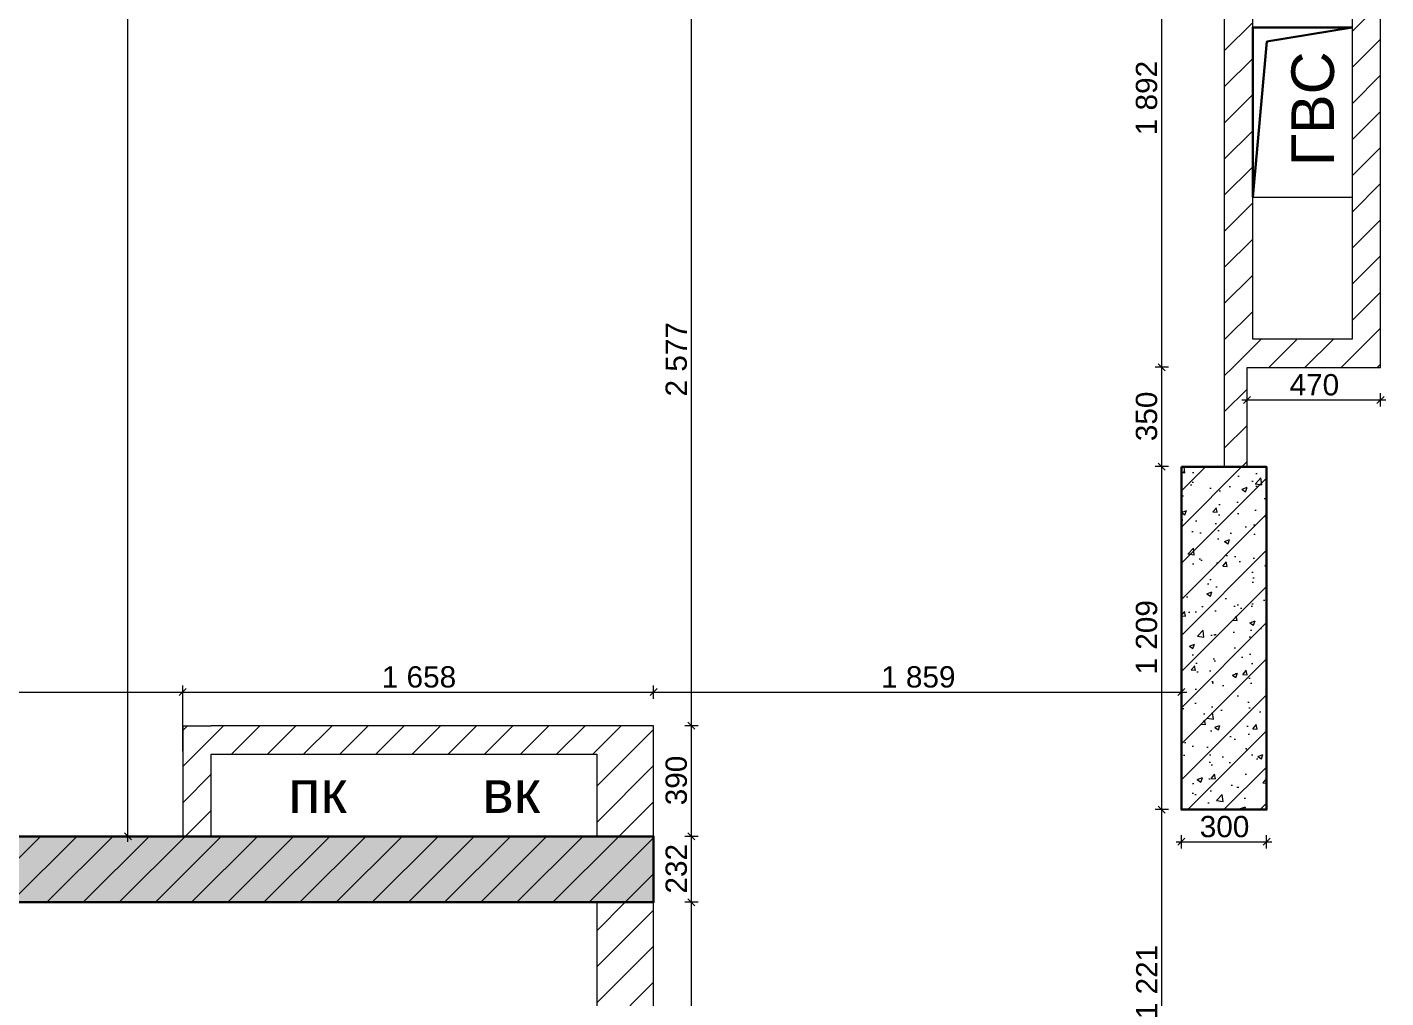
# Model space of a CAD drawing. Header units: millimetres. Extents: x 2336463 to 2579121, y 595385 to 778077.
# Drawn here: x 2449682 to 2454467, y 745983 to 749403 of the extents above; entities that cross this region are included whole.
import ezdxf

# ---------------------------------------------------------------- set-up
doc = ezdxf.new("R2010")
doc.units = ezdxf.units.MM
doc.header["$MEASUREMENT"] = 0
doc.layers.add('+обмер', color=7, linetype='Continuous')
doc.layers.add('сит план', color=7, linetype='Continuous')
doc.layers.add('+обмер_Ном._пера__242', color=7, linetype='Continuous', lineweight=13, true_color=0x1b55b5)
doc.layers.add('сит план_Ном._пера__87', color=7, linetype='Continuous', lineweight=20, true_color=0x6a6a6a)
for name, color, linetype, lineweight in [('+развертка_Ном._пера__1', 7, 'Continuous', 13), ('сит план_Ном._пера__1', 7, 'Continuous', 13), ('сит план_Ном._пера__21', 7, 'Continuous', 30)]:
    doc.layers.add(name, color=color, linetype=linetype, lineweight=lineweight)
doc.styles.add('СГЕНЕРИР_СТИЛЬ_1', font='arial.ttf')
doc.dimstyles.new('СГЕНЕРИР_СТИЛЬ__1', dxfattribs={"dimtxt": 75, "dimasz": 23.75, "dimexe": 0.18, "dimexo": 300, "dimgap": 0, "dimtad": 1, "dimtih": 1, "dimtoh": 1, "dimdec": 0, "dimzin": 0, "dimdsep": 46, "dimtxsty": 'СГЕНЕРИР_СТИЛЬ_1', "dimblk": 'ARROWHEAD_6', "dimblk1": 'ARROWHEAD_6', "dimblk2": 'ARROWHEAD_6', "dimcen": 0.09, "dimclrd": 256, "dimclre": 256, "dimclrt": 256, "dimazin": 0, "dimtfac": 1, "dimtdec": 4, "dimtmove": 0, "dimatfit": 3, "dimfxl": 0, "dimtolj": 1, "dimtzin": 0, "dimarcsym": 0})
doc.dimstyles.new('СГЕНЕРИР_СТИЛЬ__2', dxfattribs={"dimtxt": 75, "dimasz": 23.75, "dimexe": 0.18, "dimexo": 300, "dimgap": 0, "dimtad": 1, "dimdec": 0, "dimzin": 0, "dimdsep": 46, "dimtxsty": 'СГЕНЕРИР_СТИЛЬ_1', "dimblk": 'ARROWHEAD_6', "dimblk1": 'ARROWHEAD_6', "dimblk2": 'ARROWHEAD_6', "dimcen": 0.09, "dimclrd": 256, "dimclre": 256, "dimclrt": 256, "dimazin": 0, "dimtfac": 1, "dimtdec": 4, "dimtmove": 0, "dimatfit": 3, "dimfxl": 0, "dimtolj": 1, "dimtzin": 0, "dimarcsym": 0})
pattern_1 = [(45, (2086872.015, 585813.69), (-63.639609, 63.639609), [])]
pattern_2 = [(50, (2086872.01, 585813.69), (-182.18467, 15.939086), [19.05, -209.55]), (355, (2086872.01, 585813.69), (-35.24342, 191.056845), [15.24, -167.64058]), (100.451445, (2086887.2, 585812.36), (146.94125, 175.11775), [16.19001, -178.090245]), (46.1842, (2086872.01, 585864.49), (-271.07904, 42.04233), [28.575, -314.325]), (96.63556, (2086894.6, 585860.98), (237.40413, 247.42612), [24.28502, -267.1356]), (351.18415, (2086872.01, 585864.49), (237.40413, 247.42612), [22.85997, -251.45973]), (21, (2086897.41, 585851.79), (-151.61439, 102.2652), [19.05, -209.55]), (326, (2086897.41, 585851.79), (61.80203, 184.18797), [15.24, -167.64]), (71.451445, (2086910.05, 585843.26), (213.41642, 81.92277), [16.19001, -178.08994]), (37.5, (2086872.015, 585813.686), (3.088603, 84.555039), [0, -165.608, 0, -170.18, 0, -168.275]), (7.5, (2086872.015, 585813.69), (66.819663, 100.180575), [0, -97.028, 0, -161.798, 0, -64.135]), (327.5, (2086815.37, 585813.686), (-135.590595, 5.728744), [0, -63.5, 0, -198.12, 0, -262.89]), (317.5, (2086789.97, 585813.69), (148.12918, 25.42649), [0, -82.55, 0, -131.572, 0, -186.69])]

# ---------------------------------------------------------------- blocks, each defined once
blk = doc.blocks.new('Стена_32', base_point=(2446464.8, 746319.5))
at = {"layer": 'сит план_Ном._пера__87', "linetype": 'Continuous', "lineweight": 20, "true_color": 0x6a6a6a}
h = blk.add_hatch(dxfattribs=at)
h.set_pattern_fill('Блоки_Бетонные_Эффективные', color=251, style=0, pattern_type=2)
h.set_pattern_definition(pattern_1)
h.paths.add_polyline_path([(2446464.8, 746319.5), (2451887.9, 746319.5), (2451887.9, 746551.5), (2446464.8, 746551.5)])
at = {"layer": 'сит план_Ном._пера__1', "color": 7, "linetype": 'Continuous', "lineweight": 13, "flags": 128}
for points in [[(2450229.8, 746551.5), (2446464.8, 746551.5)], [(2451887.9, 746551.5), (2450329.8, 746551.5)], [(2451887.9, 746319.5), (2451887.9, 746551.5)], [(2446464.8, 746319.5), (2451687.9, 746319.5)]]:
    blk.add_lwpolyline(points, dxfattribs=at)
blk = doc.blocks.new('Стена_33', base_point=(2450229.8, 746319.5))
at = {"layer": 'сит план_Ном._пера__87', "linetype": 'Continuous', "lineweight": 20, "true_color": 0x6a6a6a}
h = blk.add_hatch(dxfattribs=at)
h.set_pattern_fill('Блоки_Бетонные_Эффективные', color=251, style=0, pattern_type=2)
h.set_pattern_definition(pattern_1)
h.paths.add_polyline_path([(2450329.8, 746941.5), (2450229.8, 746941.5), (2450329.8, 746841.5)])
h = blk.add_hatch(dxfattribs=at)
h.set_pattern_fill('Блоки_Бетонные_Эффективные', color=251, style=0, pattern_type=2)
h.set_pattern_definition(pattern_1)
h.paths.add_polyline_path([(2450229.8, 746941.5), (2450229.8, 746841.5), (2450329.8, 746841.5), (2450229.8, 746941.5)])
h = blk.add_hatch(dxfattribs=at)
h.set_pattern_fill('Блоки_Бетонные_Эффективные', color=251, style=0, pattern_type=2)
h.set_pattern_definition(pattern_1)
h.paths.add_polyline_path([(2450229.8, 746841.5), (2450229.8, 746551.5), (2450329.8, 746551.5), (2450329.8, 746841.5)])
at = {"layer": 'сит план_Ном._пера__1', "color": 7, "linetype": 'Continuous', "lineweight": 13, "flags": 128}
for points in [[(2450229.8, 746941.5), (2450329.8, 746941.5)], [(2450229.8, 746941.5), (2450229.8, 746551.5)], [(2450329.8, 746551.5), (2450329.8, 746841.5)]]:
    blk.add_lwpolyline(points, dxfattribs=at)
blk = doc.blocks.new('Стена_34', base_point=(2450229.8, 746941.5))
at = {"layer": 'сит план_Ном._пера__87', "linetype": 'Continuous', "lineweight": 20, "true_color": 0x6a6a6a}
h = blk.add_hatch(dxfattribs=at)
h.set_pattern_fill('Блоки_Бетонные_Эффективные', color=251, style=0, pattern_type=2)
h.set_pattern_definition(pattern_1)
h.paths.add_polyline_path([(2450329.8, 746841.5), (2451687.9, 746841.5), (2451687.9, 746941.5), (2450329.8, 746941.5)])
at = {"layer": 'сит план_Ном._пера__1', "color": 7, "linetype": 'Continuous', "lineweight": 13, "flags": 128}
for points in [[(2451687.9, 746941.5), (2450329.8, 746941.5)], [(2450329.8, 746841.5), (2451687.9, 746841.5)]]:
    blk.add_lwpolyline(points, dxfattribs=at)
blk = doc.blocks.new('Стена_35', base_point=(2451887.9, 746941.5))
at = {"layer": 'сит план_Ном._пера__87', "linetype": 'Continuous', "lineweight": 20, "true_color": 0x6a6a6a}
h = blk.add_hatch(dxfattribs=at)
h.set_pattern_fill('Блоки_Бетонные_Эффективные', color=251, style=0, pattern_type=2)
h.set_pattern_definition(pattern_1)
h.paths.add_polyline_path([(2451687.9, 746841.5), (2451887.9, 746941.5), (2451687.9, 746941.5)])
h = blk.add_hatch(dxfattribs=at)
h.set_pattern_fill('Блоки_Бетонные_Эффективные', color=251, style=0, pattern_type=2)
h.set_pattern_definition(pattern_1)
h.paths.add_polyline_path([(2451687.9, 746841.5), (2451887.9, 746841.5), (2451887.9, 746941.5)])
h = blk.add_hatch(dxfattribs=at)
h.set_pattern_fill('Блоки_Бетонные_Эффективные', color=251, style=0, pattern_type=2)
h.set_pattern_definition(pattern_1)
h.paths.add_polyline_path([(2451687.9, 746841.5), (2451687.9, 746551.5), (2451887.9, 746551.5), (2451887.9, 746841.5)])
at = {"layer": 'сит план_Ном._пера__1', "color": 7, "linetype": 'Continuous', "lineweight": 13, "flags": 128}
for points in [[(2451887.9, 746941.5), (2451687.9, 746941.5)], [(2451887.9, 746551.5), (2451887.9, 746941.5)], [(2451687.9, 746841.5), (2451687.9, 746551.5)], [(2451887.9, 746551.5), (2451687.9, 746551.5)]]:
    blk.add_lwpolyline(points, dxfattribs=at)
blk = doc.blocks.new('Стена_51', base_point=(2453897.8, 750404))
at = {"layer": 'сит план_Ном._пера__87', "linetype": 'Continuous', "lineweight": 20, "true_color": 0x6a6a6a}
h = blk.add_hatch(dxfattribs=at)
h.set_pattern_fill('Блоки_Бетонные_Эффективные', color=251, style=0, pattern_type=2)
h.set_pattern_definition(pattern_1)
h.paths.add_polyline_path([(2453997.8, 748304), (2453997.8, 750104), (2453897.8, 750104), (2453897.8, 748304)])
h = blk.add_hatch(dxfattribs=at)
h.set_pattern_fill('Блоки_Бетонные_Эффективные', color=251, style=0, pattern_type=2)
h.set_pattern_definition(pattern_1)
h.paths.add_polyline_path([(2453997.8, 748304), (2453897.8, 748204), (2453997.8, 748204)])
h = blk.add_hatch(dxfattribs=at)
h.set_pattern_fill('Блоки_Бетонные_Эффективные', color=251, style=0, pattern_type=2)
h.set_pattern_definition(pattern_1)
h.paths.add_polyline_path([(2453997.8, 748304), (2453897.8, 748304), (2453897.8, 748204)])
at = {"layer": 'сит план_Ном._пера__1', "color": 7, "linetype": 'Continuous', "lineweight": 13, "flags": 128}
for points in [[(2453897.8, 750104), (2453897.8, 748204)], [(2453997.8, 748304), (2453997.8, 750104)], [(2453977.8, 748204), (2453997.8, 748204)]]:
    blk.add_lwpolyline(points, dxfattribs=at)
blk = doc.blocks.new('Стена_52', base_point=(2453897.8, 748204))
at = {"layer": 'сит план_Ном._пера__87', "linetype": 'Continuous', "lineweight": 20, "true_color": 0x6a6a6a}
h = blk.add_hatch(dxfattribs=at)
h.set_pattern_fill('Блоки_Бетонные_Эффективные', color=251, style=0, pattern_type=2)
h.set_pattern_definition(pattern_1)
h.paths.add_polyline_path([(2453997.8, 748204), (2454347.8, 748204), (2454347.8, 748304), (2453997.8, 748304)])
h = blk.add_hatch(dxfattribs=at)
h.set_pattern_fill('Блоки_Бетонные_Эффективные', color=251, style=0, pattern_type=2)
h.set_pattern_definition(pattern_1)
h.paths.add_polyline_path([(2454447.8, 748304), (2454347.8, 748304), (2454447.8, 748204)])
h = blk.add_hatch(dxfattribs=at)
h.set_pattern_fill('Блоки_Бетонные_Эффективные', color=251, style=0, pattern_type=2)
h.set_pattern_definition(pattern_1)
h.paths.add_polyline_path([(2454447.8, 748204), (2454347.8, 748304), (2454347.8, 748204)])
at = {"layer": 'сит план_Ном._пера__1', "color": 7, "linetype": 'Continuous', "lineweight": 13, "flags": 128}
for points in [[(2454347.8, 748304), (2453997.8, 748304)], [(2454447.8, 748204), (2454447.8, 748304)], [(2453997.8, 748204), (2454447.8, 748204)]]:
    blk.add_lwpolyline(points, dxfattribs=at)
blk = doc.blocks.new('Стена_53', base_point=(2454447.8, 748204))
at = {"layer": 'сит план_Ном._пера__87', "linetype": 'Continuous', "lineweight": 20, "true_color": 0x6a6a6a}
h = blk.add_hatch(dxfattribs=at)
h.set_pattern_fill('Блоки_Бетонные_Эффективные', color=251, style=0, pattern_type=2)
h.set_pattern_definition(pattern_1)
h.paths.add_polyline_path([(2454447.8, 750404), (2454347.8, 750404), (2454347.8, 750396)])
h = blk.add_hatch(dxfattribs=at)
h.set_pattern_fill('Блоки_Бетонные_Эффективные', color=251, style=0, pattern_type=2)
h.set_pattern_definition(pattern_1)
h.paths.add_polyline_path([(2454447.8, 748304), (2454447.8, 750104), (2454347.8, 750104), (2454347.8, 748304)])
at = {"layer": 'сит план_Ном._пера__1', "color": 7, "linetype": 'Continuous', "lineweight": 13, "flags": 128}
for points in [[(2454447.8, 750404), (2454347.8, 750404)], [(2454347.8, 750104), (2454347.8, 748304)], [(2454447.8, 748304), (2454447.8, 750104)]]:
    blk.add_lwpolyline(points, dxfattribs=at)
blk = doc.blocks.new('Стена_54', base_point=(2453897.8, 748204))
at = {"layer": 'сит план_Ном._пера__87', "linetype": 'Continuous', "lineweight": 20, "true_color": 0x6a6a6a}
h = blk.add_hatch(dxfattribs=at)
h.set_pattern_fill('Блоки_Бетонные_Эффективные', color=251, style=0, pattern_type=2)
h.set_pattern_definition(pattern_1)
h.paths.add_polyline_path([(2453897.8, 748204), (2453897.8, 747854), (2453977.8, 747854), (2453977.8, 748204)])
at = {"layer": 'сит план_Ном._пера__1', "color": 7, "linetype": 'Continuous', "lineweight": 13, "flags": 128}
for points in [[(2453897.8, 748204), (2453897.8, 747854)], [(2453977.8, 747854), (2453977.8, 748204)], [(2453897.8, 747854), (2453977.8, 747854)]]:
    blk.add_lwpolyline(points, dxfattribs=at)
blk = doc.blocks.new('Стена_55', base_point=(2453746.6, 747853.7))
at = {"layer": 'сит план_Ном._пера__87', "linetype": 'Continuous', "lineweight": 20, "true_color": 0x6a6a6a}
h = blk.add_hatch(dxfattribs=at)
h.set_pattern_fill('Блоки_Бетонные_Эффективные', color=251, style=0, pattern_type=2)
h.set_pattern_definition(pattern_1)
h.paths.add_polyline_path([(2453746.6, 747853.7), (2453746.6, 746645.7), (2454046.6, 746645.7), (2454046.6, 747853.7)])
at = {"layer": 'сит план_Ном._пера__1', "color": 7, "linetype": 'Continuous', "lineweight": 13, "flags": 128}
for points in [[(2453746.6, 747853.7), (2453746.6, 746645.7)], [(2454046.6, 747853.7), (2453746.6, 747853.7)], [(2454046.6, 746645.7), (2454046.6, 747853.7)], [(2453746.6, 746645.7), (2454046.6, 746645.7)]]:
    blk.add_lwpolyline(points, dxfattribs=at)
blk = doc.blocks.new('Стена_56', base_point=(2451687.9, 746319.5))
at = {"layer": 'сит план_Ном._пера__87', "linetype": 'Continuous', "lineweight": 20, "true_color": 0x6a6a6a}
h = blk.add_hatch(dxfattribs=at)
h.set_pattern_fill('Блоки_Бетонные_Эффективные', color=251, style=0, pattern_type=2)
h.set_pattern_definition(pattern_1)
h.paths.add_polyline_path([(2451687.9, 746319.5), (2451687.9, 745109.5), (2451887.9, 745109.5), (2451887.9, 746319.5)])
at = {"layer": 'сит план_Ном._пера__1', "color": 7, "linetype": 'Continuous', "lineweight": 13, "flags": 128}
for points in [[(2451687.9, 746319.5), (2451687.9, 745309.5)], [(2451887.9, 745109.5), (2451887.9, 746319.5)], [(2451687.9, 745109.5), (2451887.9, 745109.5)]]:
    blk.add_lwpolyline(points, dxfattribs=at)
blk = doc.blocks.new('*D2073', base_point=(2086872, 585813.7))
at = {"layer": '+обмер_Ном._пера__242', "color": 152, "linetype": 'Continuous', "lineweight": 13, "true_color": 0x1b55b5}
for p, q in [((2446446, 747060.1), (2446464.8, 747060.1)), ((2446477.3, 747072.6), (2446452.3, 747047.6)), ((2446464.8, 746851.5), (2446464.8, 747083.6)), ((2446464.8, 747060.1), (2450229.8, 747060.1)), ((2450242.3, 747072.6), (2450217.3, 747047.6)), ((2450229.8, 746851.5), (2450229.8, 747083.6))]:
    blk.add_line(p, q, dxfattribs=at)
at = {"layer": '+обмер_Ном._пера__242', "color": 152, "lineweight": 13, "true_color": 0x1b55b5, "insert": (2448219.1, 747075.1), "char_height": 75, "attachment_point": 7, "style": 'СГЕНЕРИР_СТИЛЬ_1'}
blk.add_mtext('\\A1;{\\pql;\\fArial|b0|i0|c204|p38;3\xa0765}', dxfattribs=at)
blk = doc.blocks.new('ARROWHEAD_6')
at = {"color": 0, "linetype": 'Continuous', "lineweight": 0}
for p, q in [((0, 0), (-1, 0)), ((-0.5, -0.5), (0.5, 0.5))]:
    blk.add_line(p, q, dxfattribs=at)
blk = doc.blocks.new('*D2074', base_point=(2086872, 585813.7))
at = {"layer": '+обмер_Ном._пера__242', "color": 152, "linetype": 'Continuous', "lineweight": 13, "true_color": 0x1b55b5}
for p, q in [((2450242.3, 747072.6), (2450217.3, 747047.6)), ((2450229.8, 746851.5), (2450229.8, 747083.6)), ((2450229.8, 747060.1), (2451887.9, 747060.1)), ((2451900.4, 747072.6), (2451875.4, 747047.6)), ((2451887.9, 747036.7), (2451887.9, 747083.6))]:
    blk.add_line(p, q, dxfattribs=at)
at = {"layer": '+обмер_Ном._пера__242', "color": 152, "lineweight": 13, "true_color": 0x1b55b5, "insert": (2450930.6, 747075.1), "char_height": 75, "attachment_point": 7, "style": 'СГЕНЕРИР_СТИЛЬ_1'}
blk.add_mtext('\\A1;{\\pql;\\fArial|b0|i0|c204|p38;1\xa0658}', dxfattribs=at)
blk = doc.blocks.new('*D2075', base_point=(2086872, 585813.7))
at = {"layer": '+обмер_Ном._пера__242', "color": 152, "linetype": 'Continuous', "lineweight": 13, "true_color": 0x1b55b5}
for p, q in [((2451900.4, 747072.6), (2451875.4, 747047.6)), ((2451887.9, 747036.7), (2451887.9, 747083.6)), ((2451887.9, 747060.1), (2453746.6, 747060.1)), ((2453734.1, 747047.6), (2453759.1, 747072.6)), ((2453746.6, 746945.7), (2453746.6, 747083.6)), ((2453746.6, 747060.1), (2453765.4, 747060.1))]:
    blk.add_line(p, q, dxfattribs=at)
at = {"layer": '+обмер_Ном._пера__242', "color": 152, "lineweight": 13, "true_color": 0x1b55b5, "insert": (2452689, 747075.1), "char_height": 75, "attachment_point": 7, "style": 'СГЕНЕРИР_СТИЛЬ_1'}
blk.add_mtext('\\A1;{\\pql;\\fArial|b0|i0|c204|p38;1\xa0859}', dxfattribs=at)
blk = doc.blocks.new('*D2080', base_point=(2086872, 585813.7))
at = {"layer": '+обмер_Ном._пера__242', "color": 152, "linetype": 'Continuous', "lineweight": 13, "true_color": 0x1b55b5}
for p, q in [((2452044.6, 746319.5), (2451997.7, 746319.5)), ((2452008.6, 746332), (2452033.6, 746307)), ((2452021.1, 745109.5), (2452021.1, 746319.5)), ((2452044.6, 745109.5), (2451997.7, 745109.5)), ((2452008.6, 745122), (2452033.6, 745097))]:
    blk.add_line(p, q, dxfattribs=at)
at = {"layer": '+обмер_Ном._пера__242', "color": 152, "lineweight": 13, "true_color": 0x1b55b5, "insert": (2452006.1, 745586.3), "char_height": 75, "attachment_point": 7, "rotation": 90, "style": 'СГЕНЕРИР_СТИЛЬ_1'}
blk.add_mtext('\\A1;{\\pql;\\fArial|b0|i0|c204|p38;1\xa0210}', dxfattribs=at)
blk = doc.blocks.new('*D2081', base_point=(2086872, 585813.7))
at = {"layer": '+обмер_Ном._пера__242', "color": 152, "linetype": 'Continuous', "lineweight": 13, "true_color": 0x1b55b5}
for p, q in [((2452044.6, 746551.5), (2451997.7, 746551.5)), ((2452008.6, 746564), (2452033.6, 746539)), ((2452021.1, 746319.5), (2452021.1, 746551.5)), ((2452044.6, 746319.5), (2451997.7, 746319.5)), ((2452008.6, 746332), (2452033.6, 746307))]:
    blk.add_line(p, q, dxfattribs=at)
at = {"layer": '+обмер_Ном._пера__242', "color": 152, "lineweight": 13, "true_color": 0x1b55b5, "insert": (2452006.1, 746350.1), "char_height": 75, "attachment_point": 7, "rotation": 90, "style": 'СГЕНЕРИР_СТИЛЬ_1'}
blk.add_mtext('\\A1;{\\pql;\\fArial|b0|i0|c204|p38;232}', dxfattribs=at)
blk = doc.blocks.new('*D2082', base_point=(2086872, 585813.7))
at = {"layer": '+обмер_Ном._пера__242', "color": 152, "linetype": 'Continuous', "lineweight": 13, "true_color": 0x1b55b5}
for p, q in [((2452044.6, 746941.5), (2451997.7, 746941.5)), ((2452008.6, 746954), (2452033.6, 746929)), ((2452021.1, 746551.5), (2452021.1, 746941.5)), ((2452044.6, 746551.5), (2451997.7, 746551.5)), ((2452008.6, 746564), (2452033.6, 746539))]:
    blk.add_line(p, q, dxfattribs=at)
at = {"layer": '+обмер_Ном._пера__242', "color": 152, "lineweight": 13, "true_color": 0x1b55b5, "insert": (2452006.1, 746661.1), "char_height": 75, "attachment_point": 7, "rotation": 90, "style": 'СГЕНЕРИР_СТИЛЬ_1'}
blk.add_mtext('\\A1;{\\pql;\\fArial|b0|i0|c204|p38;390}', dxfattribs=at)
blk = doc.blocks.new('*D2083', base_point=(2086872, 585813.7))
at = {"layer": '+обмер_Ном._пера__242', "color": 152, "linetype": 'Continuous', "lineweight": 13, "true_color": 0x1b55b5}
for p, q in [((2452044.6, 749518.5), (2451997.7, 749518.5)), ((2452008.6, 749531), (2452033.6, 749506)), ((2452021.1, 746941.5), (2452021.1, 749518.5)), ((2452044.6, 746941.5), (2451997.7, 746941.5)), ((2452008.6, 746954), (2452033.6, 746929))]:
    blk.add_line(p, q, dxfattribs=at)
at = {"layer": '+обмер_Ном._пера__242', "color": 152, "lineweight": 13, "true_color": 0x1b55b5, "insert": (2452006.1, 748101.8), "char_height": 75, "attachment_point": 7, "rotation": 90, "style": 'СГЕНЕРИР_СТИЛЬ_1'}
blk.add_mtext('\\A1;{\\pql;\\fArial|b0|i0|c204|p38;2\xa0577}', dxfattribs=at)
blk = doc.blocks.new('*D2090', base_point=(2086872, 585813.7))
at = {"layer": '+обмер_Ном._пера__242', "color": 152, "linetype": 'Continuous', "lineweight": 13, "true_color": 0x1b55b5}
for p, q in [((2450060.1, 759887.8), (2450013.2, 759887.8)), ((2450049.2, 759875.3), (2450024.2, 759900.3)), ((2450036.7, 759887.8), (2450036.7, 759906.5)), ((2450036.7, 746551.5), (2450036.7, 759887.8)), ((2450060.1, 746551.5), (2450013.2, 746551.5)), ((2450024.2, 746564), (2450049.2, 746539)), ((2450036.7, 746532.8), (2450036.7, 746551.5))]:
    blk.add_line(p, q, dxfattribs=at)
at = {"layer": '+обмер_Ном._пера__242', "color": 152, "lineweight": 13, "true_color": 0x1b55b5, "insert": (2450021.7, 753063), "char_height": 75, "attachment_point": 7, "rotation": 90, "style": 'СГЕНЕРИР_СТИЛЬ_1'}
blk.add_mtext('\\A1;{\\pql;\\fArial|b0|i0|c204|p38;13\xa0336}', dxfattribs=at)
blk = doc.blocks.new('*D2102', base_point=(2086872, 585813.7))
at = {"layer": '+обмер_Ном._пера__242', "color": 152, "linetype": 'Continuous', "lineweight": 13, "true_color": 0x1b55b5}
for p, q in [((2453700.7, 746645.7), (2453653.8, 746645.7)), ((2453664.7, 746658.2), (2453689.7, 746633.2)), ((2453677.2, 745425.1), (2453677.2, 746645.7)), ((2453664.7, 745437.6), (2453689.7, 745412.6)), ((2453700.7, 745425.1), (2453653.8, 745425.1)), ((2453677.2, 745406.4), (2453677.2, 745425.1))]:
    blk.add_line(p, q, dxfattribs=at)
at = {"layer": '+обмер_Ном._пера__242', "color": 152, "lineweight": 13, "true_color": 0x1b55b5, "insert": (2453662.2, 745907.2), "char_height": 75, "attachment_point": 7, "rotation": 90, "style": 'СГЕНЕРИР_СТИЛЬ_1'}
blk.add_mtext('\\A1;{\\pql;\\fArial|b0|i0|c204|p38;1\xa0221}', dxfattribs=at)
blk = doc.blocks.new('*D2103', base_point=(2086872, 585813.7))
at = {"layer": '+обмер_Ном._пера__242', "color": 152, "linetype": 'Continuous', "lineweight": 13, "true_color": 0x1b55b5}
for p, q in [((2453700.7, 747854.7), (2453653.8, 747854.7)), ((2453664.7, 747867.2), (2453689.7, 747842.2)), ((2453677.2, 746645.7), (2453677.2, 747854.7)), ((2453700.7, 746645.7), (2453653.8, 746645.7)), ((2453664.7, 746658.2), (2453689.7, 746633.2))]:
    blk.add_line(p, q, dxfattribs=at)
at = {"layer": '+обмер_Ном._пера__242', "color": 152, "lineweight": 13, "true_color": 0x1b55b5, "insert": (2453662.2, 747122), "char_height": 75, "attachment_point": 7, "rotation": 90, "style": 'СГЕНЕРИР_СТИЛЬ_1'}
blk.add_mtext('\\A1;{\\pql;\\fArial|b0|i0|c204|p38;1\xa0209}', dxfattribs=at)
blk = doc.blocks.new('*D2104', base_point=(2086872, 585813.7))
at = {"layer": '+обмер_Ном._пера__242', "color": 152, "linetype": 'Continuous', "lineweight": 13, "true_color": 0x1b55b5}
for p, q in [((2453664.7, 748217), (2453689.7, 748192)), ((2453700.7, 748204.5), (2453653.8, 748204.5)), ((2453677.2, 747854.7), (2453677.2, 748204.5)), ((2453700.7, 747854.7), (2453653.8, 747854.7)), ((2453664.7, 747867.2), (2453689.7, 747842.2))]:
    blk.add_line(p, q, dxfattribs=at)
at = {"layer": '+обмер_Ном._пера__242', "color": 152, "lineweight": 13, "true_color": 0x1b55b5, "insert": (2453662.2, 747944.2), "char_height": 75, "attachment_point": 7, "rotation": 90, "style": 'СГЕНЕРИР_СТИЛЬ_1'}
blk.add_mtext('\\A1;{\\pql;\\fArial|b0|i0|c204|p38;350}', dxfattribs=at)
blk = doc.blocks.new('*D2105', base_point=(2086872, 585813.7))
at = {"layer": '+обмер_Ном._пера__242', "color": 152, "linetype": 'Continuous', "lineweight": 13, "true_color": 0x1b55b5}
for p, q in [((2453700.7, 750096.5), (2453653.8, 750096.5)), ((2453664.7, 750109), (2453689.7, 750084)), ((2453677.2, 748204.5), (2453677.2, 750096.5)), ((2453664.7, 748217), (2453689.7, 748192)), ((2453700.7, 748204.5), (2453653.8, 748204.5))]:
    blk.add_line(p, q, dxfattribs=at)
at = {"layer": '+обмер_Ном._пера__242', "color": 152, "lineweight": 13, "true_color": 0x1b55b5, "insert": (2453662.2, 749022.3), "char_height": 75, "attachment_point": 7, "rotation": 90, "style": 'СГЕНЕРИР_СТИЛЬ_1'}
blk.add_mtext('\\A1;{\\pql;\\fArial|b0|i0|c204|p38;1\xa0892}', dxfattribs=at)
blk = doc.blocks.new('*D2114', base_point=(2086872, 585813.7))
at = {"layer": '+обмер_Ном._пера__242', "color": 152, "linetype": 'Continuous', "lineweight": 13, "true_color": 0x1b55b5}
for p, q in [((2453977.8, 748066.2), (2453977.8, 748113.1)), ((2454447.8, 748066.2), (2454447.8, 748113.1)), ((2453959, 748089.6), (2453977.8, 748089.6)), ((2453990.3, 748102.1), (2453965.3, 748077.1)), ((2453977.8, 748089.6), (2454447.8, 748089.6)), ((2454435.3, 748077.1), (2454460.3, 748102.1)), ((2454447.8, 748089.6), (2454466.5, 748089.6))]:
    blk.add_line(p, q, dxfattribs=at)
at = {"layer": '+обмер_Ном._пера__242', "color": 152, "lineweight": 13, "true_color": 0x1b55b5, "insert": (2454127.4, 748104.6), "char_height": 75, "attachment_point": 7, "style": 'СГЕНЕРИР_СТИЛЬ_1'}
blk.add_mtext('\\A1;{\\pql;\\fArial|b0|i0|c204|p38;470}', dxfattribs=at)
blk = doc.blocks.new('*D2115', base_point=(2086872, 585813.7))
at = {"layer": '+обмер_Ном._пера__242', "color": 152, "linetype": 'Continuous', "lineweight": 13, "true_color": 0x1b55b5}
for p, q in [((2453727.9, 746532.6), (2453746.6, 746532.6)), ((2453759.1, 746545.1), (2453734.1, 746520.1)), ((2453746.6, 746509.2), (2453746.6, 746556.1)), ((2453746.6, 746532.6), (2454046.6, 746532.6)), ((2454034.1, 746520.1), (2454059.1, 746545.1)), ((2454046.6, 746509.2), (2454046.6, 746556.1)), ((2454046.6, 746532.6), (2454065.4, 746532.6))]:
    blk.add_line(p, q, dxfattribs=at)
at = {"layer": '+обмер_Ном._пера__242', "color": 152, "lineweight": 13, "true_color": 0x1b55b5, "insert": (2453811.2, 746547.6), "char_height": 75, "attachment_point": 7, "style": 'СГЕНЕРИР_СТИЛЬ_1'}
blk.add_mtext('\\A1;{\\pql;\\fArial|b0|i0|c204|p38;300}', dxfattribs=at)

msp = doc.modelspace()

# ---------------------------------------------------------------- hatches: boundary and pattern name
at = {"layer": 'сит план_Ном._пера__1', "linetype": 'Continuous', "lineweight": 13}
h = msp.add_hatch(dxfattribs=at)
h.set_pattern_fill('AR_CONC', style=0, pattern_type=2)
h.set_pattern_definition(pattern_2)
h.paths.add_polyline_path([(2453746.6, 747853.7), (2454046.6, 747853.7), (2454046.6, 746645.7), (2453746.6, 746645.7)])
h = msp.add_hatch(dxfattribs=at)
h.set_pattern_fill('AR_CONC', style=0, pattern_type=2)
h.set_pattern_definition(pattern_2)
h.paths.add_polyline_path([(2446464.8, 746551.5), (2451887.9, 746551.5), (2451887.9, 746319.5), (2446464.8, 746319.5)])

# ---------------------------------------------------------------- linework, layer by layer
at = {"layer": '+развертка_Ном._пера__1', "color": 7, "linetype": 'Continuous', "lineweight": 13}
msp.add_line((2453997.8, 748804), (2454347.8, 748804), dxfattribs=at)
at = {"layer": 'сит план_Ном._пера__21', "color": 7, "linetype": 'Continuous', "lineweight": 30, "flags": 128}
for points in [[(2453997.8, 748804), (2454047.8, 749352.6), (2454347.8, 749402.6), (2453997.8, 749402.6)], [(2453746.6, 747853.7), (2454046.6, 747853.7), (2454046.6, 746645.7), (2453746.6, 746645.7)], [(2446464.8, 746551.5), (2451887.9, 746551.5), (2451887.9, 746319.5), (2446464.8, 746319.5)]]:
    msp.add_lwpolyline(points, close=True, dxfattribs=at)

# ---------------------------------------------------------------- block references
at = {"layer": 'сит план', "color": 7, "lineweight": 13}
for name, p in [('Стена_53', (2454447.8, 748204)), ('Стена_51', (2453897.8, 750404)), ('Стена_52', (2453897.8, 748204)), ('Стена_54', (2453897.8, 748204)), ('Стена_55', (2453746.6, 747853.7)), ('Стена_33', (2450229.8, 746319.5)), ('Стена_34', (2450229.8, 746941.5)), ('Стена_35', (2451887.9, 746941.5)), ('Стена_32', (2446464.8, 746319.5)), ('Стена_56', (2451687.9, 746319.5))]:
    msp.add_blockref(name, p, dxfattribs=at)

# ---------------------------------------------------------------- texts
at = {"layer": 'сит план_Ном._пера__1', "color": 7, "linetype": 'Continuous', "lineweight": 13, "insert": (2454134, 748913.2), "char_height": 150, "attachment_point": 1, "rotation": 90, "style": 'СГЕНЕРИР_СТИЛЬ_1'}
msp.add_mtext('\\A1;{\\pql;\\fArial|b0|i0|c204|p38;ГВС}', dxfattribs=at)
at = {"layer": 'сит план_Ном._пера__1', "color": 7, "linetype": 'Continuous', "lineweight": 13, "char_height": 150, "attachment_point": 1, "style": 'СГЕНЕРИР_СТИЛЬ_1'}
for s, insert in [('\\A1;{\\pql;\\fArial|b0|i0|c204|p38;пк}', (2450601.5, 746784.2)), ('\\A1;{\\pql;\\fArial|b0|i0|c204|p38;в\\fArial|b0|i0|c204|p38;к}', (2451284.4, 746784.2))]:
    msp.add_mtext(s, dxfattribs=dict(at, insert=insert))

# ---------------------------------------------------------------- dimensions: what is measured, and where the dimension line sits
at = {"layer": '+обмер', "color": 152, "linetype": 'Continuous', "lineweight": 13, "true_color": 0x1b55b5}
for base, p1, p2, picture, middle in [((2450036.7, 759887.8), (2449955.2, 746551.5), (2449955.2, 759887.8), '*D2090', (2449984.2, 753220.4)), ((2453677.2, 750096.5), (2453897.8, 748204.5), (2453800.8, 750096.5), '*D2105', (2453624.7, 749151.1)), ((2452021.1, 749518.5), (2451887.9, 746941.5), (2451805.4, 749518.5), '*D2083', (2451968.6, 748230.6)), ((2453677.2, 748204.5), (2453897.8, 747854.7), (2453897.8, 748204.5), '*D2104', (2453624.7, 748030)), ((2453677.2, 747854.7), (2453746.6, 746645.7), (2453897.8, 747854.7), '*D2103', (2453624.7, 747250.8)), ((2452021.1, 746941.5), (2451887.9, 746551.5), (2451887.9, 746941.5), '*D2082', (2451968.6, 746746.9)), ((2453677.2, 746645.7), (2453803.2, 745425.1), (2453746.6, 746645.7), '*D2102', (2453624.7, 746036)), ((2452021.1, 746551.5), (2451887.9, 746319.5), (2451887.9, 746551.5), '*D2081', (2451968.6, 746435.9)), ((2452021.1, 746319.5), (2451887.9, 745109.5), (2451887.9, 746319.5), '*D2080', (2451968.6, 745715.1))]:
    dim = msp.add_linear_dim(base=base, p1=p1, p2=p2, angle=90, dimstyle='СГЕНЕРИР_СТИЛЬ__2', dxfattribs=at)
    dim.commit()
    dim.dimension.update_dxf_attribs({"geometry": picture, "text_midpoint": middle, "dimtype": 160, "text_rotation": 90})
for base, p1, p2, picture, middle in [((2454447.8, 748089.6), (2453977.8, 748204), (2454447.8, 748204), '*D2114', (2454213.2, 748142.1)), ((2450229.8, 747060.1), (2446464.8, 746551.5), (2450229.8, 746551.5), '*D2073', (2448347.9, 747112.6)), ((2451887.9, 747060.1), (2450229.8, 746551.5), (2451887.9, 746941.5), '*D2074', (2451059.5, 747112.6)), ((2453746.6, 747060.1), (2451887.9, 746941.5), (2453746.6, 746645.7), '*D2075', (2452817.9, 747112.6)), ((2454046.6, 746532.6), (2453746.6, 747249.7), (2454046.6, 747249.7), '*D2115', (2453897, 746585.1))]:
    dim = msp.add_linear_dim(base=base, p1=p1, p2=p2, dimstyle='СГЕНЕРИР_СТИЛЬ__1', dxfattribs=at)
    dim.commit()
    dim.dimension.update_dxf_attribs({"geometry": picture, "text_midpoint": middle, "dimtype": 160})

doc.saveas('drawing.dxf')
